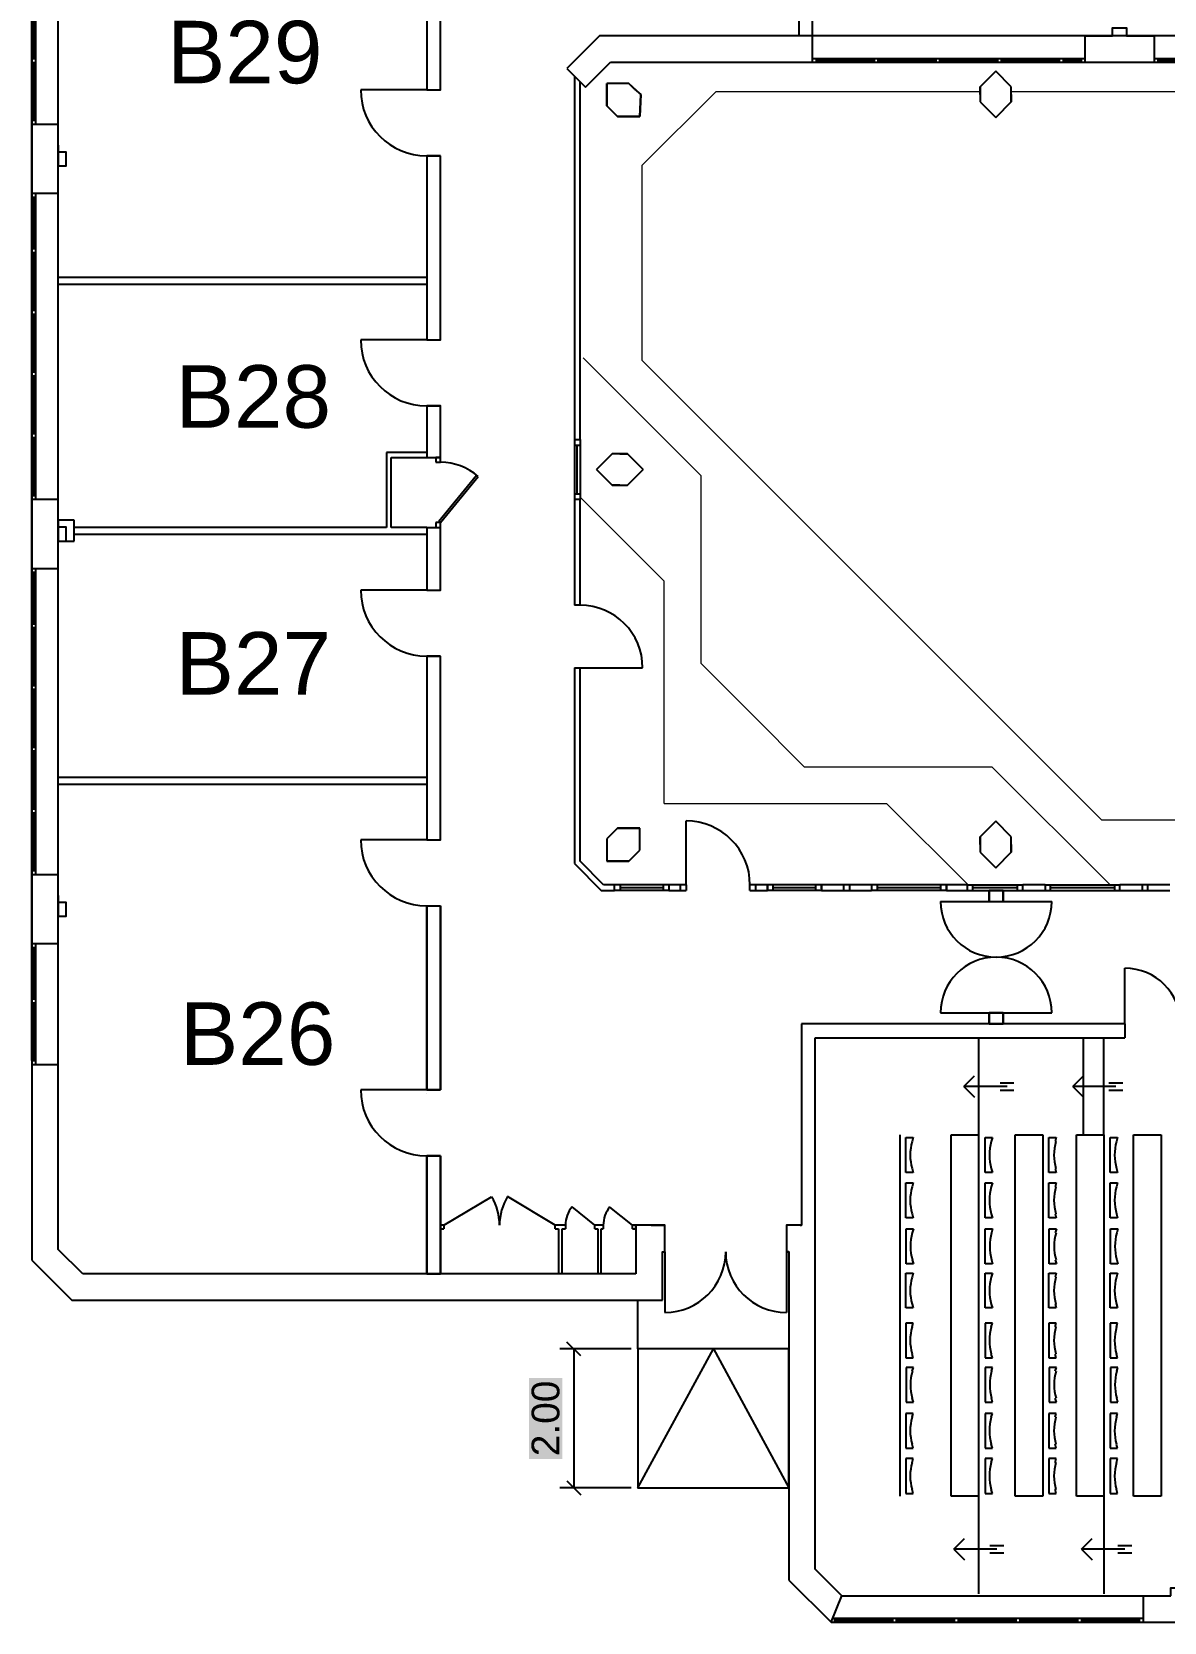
# Model space of a CAD drawing. Header units: millimetres. Extents: x -223503 to -221183, y 15861 to 17311.
# Drawn here: x -222597.15 to -222580.85, y 16018.73 to 16041.63 of the extents above; entities that cross this region are included whole.
import ezdxf

# ---------------------------------------------------------------- set-up
doc = ezdxf.new("R2010")
doc.units = ezdxf.units.MM
doc.linetypes.add('CACHE', pattern=[9.525, 6.35, -3.175])
for name, color, linetype in [('10 ASTEC - COTATIONS', 7, 'Continuous'), ('BA CLOISON', 8, 'Continuous'), ('BA FENETRE', 8, 'Continuous'), ('BA MOBILIER DIVERS', 8, 'Continuous'), ('BA MURS', 8, 'Continuous'), ('BA MURS POUTRE', 8, 'CACHE'), ('BA PORTES', 8, 'Continuous'), ('TB_120', 8, 'Continuous')]:
    doc.layers.add(name, color=color, linetype=linetype)
doc.layers.add('NUMEROTATION', color=172, linetype='Continuous', lineweight=30)
doc.styles.get("Standard").update_dxf_attribs({"font": 'arial.ttf'})
doc.dimstyles.new('COTES - 1-100', dxfattribs={"dimscale": 0.001, "dimtxt": 400, "dimasz": 200, "dimexe": 200, "dimexo": 100, "dimgap": 200, "dimtad": 1, "dimtoh": 1, "dimzin": 0, "dimdsep": 46, "dimtxsty": 'Standard', "dimblk1": 'OBLIQUE', "dimblk2": 'OBLIQUE', "dimsah": 1, "dimcen": 0.09, "dimadec": 0, "dimazin": 0, "dimtfac": 1, "dimtdec": 4, "dimtofl": 0, "dimtmove": 0, "dimatfit": 3, "dimfxl": 1, "dimtfill": 2, "dimtfillclr": 9, "dimtolj": 1, "dimtzin": 0, "dimarcsym": 0})

# ---------------------------------------------------------------- blocks, each defined once
blk = doc.blocks.new('A$C2F2645E9')
at = {"layer": 'BA MURS'}
for p, q in [((0, 0.496), (0, 0.116)), ((0, 0.496), (0.995, 0.496)), ((0.995, 0.496), (0.995, 0.116)), ((0, 0.116), (0.392, 0.116)), ((0.592, 0.116), (0.995, 0.116))]:
    blk.add_line(p, q, dxfattribs=at)
blk.add_lwpolyline([(0.392, 0.116), (0.392, 0), (0.592, 0), (0.592, 0.116)], dxfattribs=at)
blk = doc.blocks.new('A$C18241F8F')
at = {"layer": 'BA FENETRE', "linetype": 'ByBlock', "lineweight": 25}
for p, q in [((0.023, 0.056), (4.496, 0.056)), ((0.056, 0), (0.056, 0.056)), ((0.888, 0), (0.888, 0.056)), ((0.944, 0), (0.944, 0.056)), ((1.776, 0), (1.776, 0.056)), ((1.832, 0), (1.832, 0.056)), ((2.664, 0), (2.664, 0.056)), ((2.72, 0), (2.72, 0.056)), ((3.552, 0), (3.552, 0.056)), ((3.608, 0), (3.608, 0.056)), ((4.44, 0), (4.44, 0.056)), ((5.491, 0.056), (9.987, 0.056)), ((5.547, 0), (5.547, 0.056)), ((6.379, 0), (6.379, 0.056)), ((6.435, 0), (6.435, 0.056)), ((7.267, 0), (7.267, 0.056)), ((7.323, 0), (7.323, 0.056)), ((8.155, 0), (8.155, 0.056)), ((8.211, 0), (8.211, 0.056)), ((9.043, 0), (9.043, 0.056)), ((9.099, 0), (9.099, 0.056)), ((9.931, 0), (9.931, 0.056)), ((10.982, 0.056), (15.477, 0.056)), ((11.038, 0), (11.038, 0.056)), ((11.87, 0), (11.87, 0.056)), ((11.926, 0), (11.926, 0.056)), ((12.758, 0), (12.758, 0.056)), ((12.814, 0), (12.814, 0.056)), ((13.646, 0), (13.646, 0.056)), ((13.702, 0), (13.702, 0.056)), ((14.534, 0), (14.534, 0.056)), ((14.59, 0), (14.59, 0.056)), ((15.421, 0), (15.421, 0.056)), ((0, 0), (4.496, 0)), ((5.491, 0), (9.987, 0)), ((10.982, 0), (15.477, 0))]:
    blk.add_line(p, q, dxfattribs=at)
for points in [[(0.056, 0.028), (0.056, 0.028), (0.888, 0.028), (0.888, 0.028)], [(0.888, 0.028), (0.056, 0.028), (0.056, 0.028), (0.888, 0.028)], [(0.944, 0.028), (1.776, 0.028), (1.776, 0.028), (0.944, 0.028)], [(1.776, 0.028), (0.944, 0.028), (0.944, 0.028), (1.776, 0.028)], [(1.832, 0.028), (2.664, 0.028), (2.664, 0.028), (1.832, 0.028)], [(2.664, 0.028), (1.832, 0.028), (1.832, 0.028), (2.664, 0.028)], [(2.72, 0.028), (3.552, 0.028), (3.552, 0.028), (2.72, 0.028)], [(3.552, 0.028), (2.72, 0.028), (2.72, 0.028), (3.552, 0.028)], [(4.44, 0.028), (4.44, 0.028), (3.608, 0.028), (3.608, 0.028)], [(4.44, 0.028), (3.608, 0.028), (3.608, 0.028), (4.44, 0.028)], [(5.547, 0.028), (5.547, 0.028), (6.379, 0.028), (6.379, 0.028)], [(6.379, 0.028), (5.547, 0.028), (5.547, 0.028), (6.379, 0.028)], [(6.435, 0.028), (7.267, 0.028), (7.267, 0.028), (6.435, 0.028)], [(7.267, 0.028), (6.435, 0.028), (6.435, 0.028), (7.267, 0.028)], [(7.323, 0.028), (8.155, 0.028), (8.155, 0.028), (7.323, 0.028)], [(8.155, 0.028), (7.323, 0.028), (7.323, 0.028), (8.155, 0.028)], [(8.211, 0.028), (9.043, 0.028), (9.043, 0.028), (8.211, 0.028)], [(9.043, 0.028), (8.211, 0.028), (8.211, 0.028), (9.043, 0.028)], [(9.931, 0.028), (9.931, 0.028), (9.099, 0.028), (9.099, 0.028)], [(9.931, 0.028), (9.099, 0.028), (9.099, 0.028), (9.931, 0.028)], [(11.038, 0.028), (11.038, 0.028), (11.87, 0.028), (11.87, 0.028)], [(11.87, 0.028), (11.038, 0.028), (11.038, 0.028), (11.87, 0.028)], [(11.926, 0.028), (12.758, 0.028), (12.758, 0.028), (11.926, 0.028)], [(12.758, 0.028), (11.926, 0.028), (11.926, 0.028), (12.758, 0.028)], [(12.814, 0.028), (13.646, 0.028), (13.646, 0.028), (12.814, 0.028)], [(13.646, 0.028), (12.814, 0.028), (12.814, 0.028), (13.646, 0.028)], [(13.702, 0.028), (14.534, 0.028), (14.534, 0.028), (13.702, 0.028)], [(14.534, 0.028), (13.702, 0.028), (13.702, 0.028), (14.534, 0.028)], [(15.421, 0.028), (15.421, 0.028), (14.59, 0.028), (14.59, 0.028)], [(15.421, 0.028), (14.59, 0.028), (14.59, 0.028), (15.421, 0.028)]]:
    blk.add_lwpolyline(points, close=True, dxfattribs=at)
at = {"layer": 'BA MURS'}
blk.add_line((0, 0), (0.157, 0.38), dxfattribs=at)
at = {"xscale": -1, "rotation": 180}
for p in [(4.496, 0.496), (9.987, 0.496)]:
    blk.add_blockref('A$C2F2645E9', p, dxfattribs=at)
blk = doc.blocks.new('A$C22EF7FBB')
at = {"layer": 'BA FENETRE', "linetype": 'ByBlock', "lineweight": 25}
for p, q in [((0, 0.056), (3.924, 0.056)), ((0, 0), (3.924, 0)), ((0.056, 0), (0.056, 0.056)), ((0.888, 0), (0.888, 0.056)), ((0.944, 0), (0.944, 0.056)), ((1.776, 0), (1.776, 0.056)), ((1.832, 0), (1.832, 0.056)), ((2.664, 0), (2.664, 0.056)), ((2.72, 0), (2.72, 0.056)), ((3.552, 0), (3.552, 0.056)), ((3.608, 0), (3.608, 0.056)), ((3.868, 0), (3.868, 0.056)), ((4.919, 0.056), (7.638, 0.056)), ((4.919, 0), (7.638, 0)), ((4.975, 0), (4.975, 0.056)), ((5.807, 0), (5.807, 0.056)), ((5.863, 0), (5.863, 0.056)), ((6.694, 0), (6.694, 0.056)), ((6.75, 0), (6.75, 0.056)), ((7.582, 0), (7.582, 0.056)), ((7.638, 0), (7.638, 0.056))]:
    blk.add_line(p, q, dxfattribs=at)
for points in [[(0.056, 0.028), (0.056, 0.028), (0.888, 0.028), (0.888, 0.028)], [(0.888, 0.028), (0.056, 0.028), (0.056, 0.028), (0.888, 0.028)], [(0.944, 0.028), (1.776, 0.028), (1.776, 0.028), (0.944, 0.028)], [(1.776, 0.028), (0.944, 0.028), (0.944, 0.028), (1.776, 0.028)], [(1.832, 0.028), (2.664, 0.028), (2.664, 0.028), (1.832, 0.028)], [(2.664, 0.028), (1.832, 0.028), (1.832, 0.028), (2.664, 0.028)], [(2.72, 0.028), (3.552, 0.028), (3.552, 0.028), (2.72, 0.028)], [(3.552, 0.028), (2.72, 0.028), (2.72, 0.028), (3.552, 0.028)], [(3.868, 0.028), (3.868, 0.028), (3.608, 0.028), (3.608, 0.028)], [(3.868, 0.028), (3.608, 0.028), (3.608, 0.028), (3.868, 0.028)], [(4.975, 0.028), (4.975, 0.028), (5.807, 0.028), (5.807, 0.028)], [(5.807, 0.028), (4.975, 0.028), (4.975, 0.028), (5.807, 0.028)], [(5.863, 0.028), (6.694, 0.028), (6.694, 0.028), (5.863, 0.028)], [(6.694, 0.028), (5.863, 0.028), (5.863, 0.028), (6.694, 0.028)], [(6.75, 0.028), (7.582, 0.028), (7.582, 0.028), (6.75, 0.028)], [(7.582, 0.028), (6.75, 0.028), (6.75, 0.028), (7.582, 0.028)]]:
    blk.add_lwpolyline(points, close=True, dxfattribs=at)
at = {"layer": 'BA MURS'}
blk.add_line((7.638, 0), (7.638, 0.38), dxfattribs=at)
at = {"xscale": -1, "rotation": 180}
blk.add_blockref('A$C2F2645E9', (3.924, 0.496), dxfattribs=at)
blk = doc.blocks.new('A$C617D50E7')
at = {"layer": 'BA FENETRE', "linetype": 'ByBlock', "lineweight": 25}
for p, q in [((0, 0), (0, 4.405)), ((0.056, 0), (0.056, 4.405)), ((0.056, 4.349), (0, 4.349)), ((0.056, 3.608), (0, 3.608)), ((0.056, 3.552), (0, 3.552)), ((0.056, 2.72), (0, 2.72)), ((0.056, 2.664), (0, 2.664)), ((0.056, 1.832), (0, 1.832)), ((0.056, 1.776), (0, 1.776)), ((0.056, 0.944), (0, 0.944)), ((0.056, 0.888), (0, 0.888)), ((0.056, 0.056), (0, 0.056))]:
    blk.add_line(p, q, dxfattribs=at)
for points in [[(0.028, 4.349), (0.028, 4.349), (0.028, 3.608), (0.028, 3.608)], [(0.028, 4.349), (0.028, 3.608), (0.028, 3.608), (0.028, 4.349)], [(0.028, 2.72), (0.028, 3.552), (0.028, 3.552), (0.028, 2.72)], [(0.028, 3.552), (0.028, 2.72), (0.028, 2.72), (0.028, 3.552)], [(0.028, 1.832), (0.028, 2.664), (0.028, 2.664), (0.028, 1.832)], [(0.028, 2.664), (0.028, 1.832), (0.028, 1.832), (0.028, 2.664)], [(0.028, 0.944), (0.028, 1.776), (0.028, 1.776), (0.028, 0.944)], [(0.028, 1.776), (0.028, 0.944), (0.028, 0.944), (0.028, 1.776)], [(0.028, 0.056), (0.028, 0.056), (0.028, 0.888), (0.028, 0.888)], [(0.028, 0.888), (0.028, 0.056), (0.028, 0.056), (0.028, 0.888)]]:
    blk.add_lwpolyline(points, close=True, dxfattribs=at)
blk = doc.blocks.new('A$C02B60029')
at = {"layer": 'BA FENETRE', "linetype": 'ByBlock', "lineweight": 25}
for p, q in [((0, 0), (0, 1.741)), ((0.056, 1.685), (0, 1.685)), ((0.056, 0.056), (0.056, 1.741)), ((0.056, 0.944), (0, 0.944)), ((0.056, 0.888), (0, 0.888)), ((0.056, 0.056), (0, 0.056)), ((0.056, 0), (0, 0))]:
    blk.add_line(p, q, dxfattribs=at)
for points in [[(0.028, 1.685), (0.028, 1.685), (0.028, 0.944), (0.028, 0.944)], [(0.028, 1.685), (0.028, 0.944), (0.028, 0.944), (0.028, 1.685)], [(0.028, 0.056), (0.028, 0.888), (0.028, 0.888), (0.028, 0.056)], [(0.028, 0.888), (0.028, 0.056), (0.028, 0.056), (0.028, 0.888)]]:
    blk.add_lwpolyline(points, close=True, dxfattribs=at)
blk = doc.blocks.new('_Oblique')
at = {"color": 0, "linetype": 'ByBlock', "lineweight": -2}
blk.add_line((-0.5, -0.5), (0.5, 0.5), dxfattribs=at)
blk = doc.blocks.new('*D35')
at = {"layer": '10 ASTEC - COTATIONS', "color": 0, "lineweight": -2, "transparency": 16777216}
for p, q in [((-222588.528, 16022.667), (-222589.552, 16022.667)), ((-222589.352, 16022.667), (-222589.352, 16020.667)), ((-222588.528, 16020.667), (-222589.552, 16020.667))]:
    blk.add_line(p, q, dxfattribs=at)
at = {"layer": '10 ASTEC - COTATIONS', "color": 0, "lineweight": -2, "transparency": 16777216, "xscale": 0.2, "yscale": 0.2, "zscale": 0.2}
for p, rotation in [((-222589.352, 16022.667), 90), ((-222589.352, 16020.667), 270)]:
    blk.add_blockref('_Oblique', p, dxfattribs=dict(at, rotation=rotation))
at = {"layer": '10 ASTEC - COTATIONS', "color": 0, "transparency": 16777216, "insert": (-222589.756, 16021.667), "char_height": 0.4, "attachment_point": 5, "rotation": 90, "bg_fill": 1, "box_fill_scale": 1.1, "bg_fill_color": 9, "bg_fill_transparency": 0}
blk.add_mtext('\\A1;2.00', dxfattribs=at)

msp = doc.modelspace()

# ---------------------------------------------------------------- linework, layer by layer
at = {"layer": 'BA CLOISON'}
for p, q in [((-222589.341, 16040.986), (-222589.341, 16035.757)), ((-222589.261, 16035.757), (-222589.261, 16040.906)), ((-222591.469, 16038.091), (-222596.772, 16038.091)), ((-222596.772, 16037.994), (-222591.469, 16037.994)), ((-222592.049, 16035.571), (-222592.049, 16034.491)), ((-222591.469, 16035.571), (-222592.049, 16035.571)), ((-222591.978, 16034.491), (-222591.978, 16035.5)), ((-222591.978, 16035.5), (-222591.469, 16035.5)), ((-222589.341, 16034.897), (-222589.341, 16033.372)), ((-222589.261, 16033.372), (-222589.261, 16034.897)), ((-222592.049, 16034.491), (-222596.54, 16034.491)), ((-222591.469, 16034.491), (-222591.978, 16034.491)), ((-222596.54, 16034.394), (-222591.469, 16034.394)), ((-222589.261, 16033.372), (-222589.341, 16033.372)), ((-222589.341, 16032.472), (-222589.261, 16032.472)), ((-222589.341, 16032.472), (-222589.341, 16029.653)), ((-222589.261, 16032.472), (-222589.261, 16032.472)), ((-222589.261, 16029.686), (-222589.261, 16032.472)), ((-222591.469, 16030.894), (-222596.772, 16030.894)), ((-222596.772, 16030.797), (-222591.469, 16030.797)), ((-222589.341, 16029.653), (-222588.956, 16029.267)), ((-222588.922, 16029.347), (-222589.261, 16029.686)), ((-222588.956, 16029.267), (-222588.766, 16029.267)), ((-222588.766, 16029.347), (-222588.922, 16029.347)), ((-222588.766, 16029.267), (-222588.766, 16029.347)), ((-222587.736, 16029.347), (-222587.986, 16029.347)), ((-222587.986, 16029.346), (-222587.986, 16029.267)), ((-222587.986, 16029.267), (-222587.736, 16029.267)), ((-222587.816, 16029.267), (-222587.816, 16029.347)), ((-222587.816, 16029.267), (-222587.816, 16029.347)), ((-222587.736, 16029.347), (-222587.736, 16029.267)), ((-222587.736, 16029.346), (-222587.736, 16029.266)), ((-222586.816, 16029.267), (-222586.816, 16029.347)), ((-222586.566, 16029.347), (-222586.816, 16029.347)), ((-222586.816, 16029.266), (-222586.816, 16029.346)), ((-222586.816, 16029.267), (-222586.566, 16029.267)), ((-222586.736, 16029.347), (-222586.736, 16029.267)), ((-222586.566, 16029.347), (-222586.566, 16029.304)), ((-222586.566, 16029.267), (-222586.566, 16029.346)), ((-222586.566, 16029.304), (-222586.566, 16029.292)), ((-222586.566, 16029.304), (-222586.566, 16029.292)), ((-222586.566, 16029.292), (-222586.566, 16029.267)), ((-222585.786, 16029.304), (-222585.786, 16029.347)), ((-222585.066, 16029.347), (-222585.786, 16029.347)), ((-222585.786, 16029.346), (-222585.786, 16029.267)), ((-222585.786, 16029.292), (-222585.786, 16029.304)), ((-222585.786, 16029.292), (-222585.786, 16029.304)), ((-222585.786, 16029.267), (-222585.066, 16029.267)), ((-222585.466, 16029.267), (-222585.466, 16029.347)), ((-222585.386, 16029.347), (-222585.386, 16029.267)), ((-222585.066, 16029.347), (-222585.066, 16029.268)), ((-222583.989, 16029.347), (-222583.989, 16029.267)), ((-222583.989, 16029.304), (-222583.989, 16029.347)), ((-222583.689, 16029.347), (-222583.989, 16029.347)), ((-222583.989, 16029.292), (-222583.989, 16029.304)), ((-222583.989, 16029.292), (-222583.989, 16029.304)), ((-222583.989, 16029.267), (-222583.989, 16029.292)), ((-222583.989, 16029.267), (-222583.689, 16029.267)), ((-222583.689, 16029.347), (-222583.689, 16029.267)), ((-222583.689, 16029.347), (-222583.689, 16029.304)), ((-222583.689, 16029.304), (-222583.689, 16029.292)), ((-222583.689, 16029.304), (-222583.689, 16029.292)), ((-222583.689, 16029.292), (-222583.689, 16029.267)), ((-222582.889, 16029.267), (-222582.889, 16029.347)), ((-222582.889, 16029.304), (-222582.889, 16029.347)), ((-222582.569, 16029.347), (-222582.889, 16029.347)), ((-222582.889, 16029.292), (-222582.889, 16029.304)), ((-222582.889, 16029.292), (-222582.889, 16029.304)), ((-222582.889, 16029.267), (-222582.889, 16029.292)), ((-222582.889, 16029.267), (-222582.569, 16029.267)), ((-222582.569, 16029.347), (-222582.569, 16029.267)), ((-222582.569, 16029.347), (-222582.569, 16029.304)), ((-222582.569, 16029.304), (-222582.569, 16029.292)), ((-222582.569, 16029.304), (-222582.569, 16029.292)), ((-222582.569, 16029.292), (-222582.569, 16029.267)), ((-222581.492, 16029.304), (-222581.492, 16029.347)), ((-222580.772, 16029.347), (-222581.492, 16029.347)), ((-222581.492, 16029.267), (-222581.492, 16029.346)), ((-222581.492, 16029.292), (-222581.492, 16029.304)), ((-222581.492, 16029.292), (-222581.492, 16029.304)), ((-222581.492, 16029.267), (-222581.492, 16029.292)), ((-222581.492, 16029.267), (-222580.772, 16029.267)), ((-222581.172, 16029.347), (-222581.172, 16029.267)), ((-222581.092, 16029.267), (-222581.092, 16029.347))]:
    msp.add_line(p, q, dxfattribs=at)
at = {"layer": 'BA CLOISON', "linetype": 'ByBlock'}
for p, q in [((-222591.339, 16035.5), (-222591.339, 16035.43)), ((-222591.269, 16035.5), (-222591.339, 16035.5)), ((-222591.339, 16035.43), (-222591.269, 16035.43)), ((-222591.269, 16035.43), (-222591.269, 16035.5)), ((-222591.339, 16034.561), (-222591.339, 16034.491)), ((-222591.269, 16034.561), (-222591.339, 16034.561)), ((-222591.339, 16034.491), (-222591.269, 16034.491)), ((-222591.269, 16034.491), (-222591.269, 16034.561)), ((-222591.221, 16024.447), (-222591.269, 16024.447)), ((-222591.221, 16024.447), (-222591.269, 16024.447)), ((-222591.269, 16024.397), (-222591.221, 16024.397)), ((-222591.269, 16024.397), (-222591.221, 16024.397)), ((-222591.221, 16024.447), (-222591.221, 16024.397)), ((-222591.221, 16024.447), (-222591.221, 16024.397)), ((-222589.471, 16024.447), (-222589.621, 16024.447)), ((-222589.621, 16024.397), (-222589.621, 16024.447)), ((-222589.621, 16024.397), (-222589.571, 16024.397)), ((-222589.571, 16024.397), (-222589.571, 16023.747)), ((-222589.571, 16024.397), (-222589.571, 16023.747)), ((-222589.521, 16023.747), (-222589.521, 16024.397)), ((-222589.521, 16024.397), (-222589.471, 16024.397)), ((-222589.521, 16023.747), (-222589.521, 16024.397)), ((-222589.471, 16024.447), (-222589.471, 16024.397)), ((-222588.927, 16024.447), (-222589.051, 16024.447)), ((-222589.051, 16024.397), (-222589.051, 16024.447)), ((-222589.051, 16024.397), (-222589.007, 16024.397)), ((-222589.007, 16024.397), (-222589.007, 16023.747)), ((-222589.007, 16024.397), (-222589.007, 16023.747)), ((-222588.957, 16023.747), (-222588.957, 16024.397)), ((-222588.957, 16024.397), (-222588.927, 16024.397)), ((-222588.957, 16023.747), (-222588.957, 16024.397)), ((-222588.927, 16024.447), (-222588.927, 16024.397)), ((-222588.457, 16024.447), (-222588.507, 16024.447)), ((-222588.507, 16024.397), (-222588.507, 16024.447)), ((-222588.457, 16024.447), (-222588.507, 16024.447)), ((-222588.507, 16024.397), (-222588.507, 16024.447)), ((-222588.507, 16024.397), (-222588.457, 16024.397)), ((-222588.507, 16024.397), (-222588.457, 16024.397)), ((-222588.457, 16024.397), (-222588.457, 16024.447)), ((-222588.457, 16024.397), (-222588.457, 16024.447))]:
    msp.add_line(p, q, dxfattribs=at)
at = {"layer": 'BA FENETRE', "linetype": 'ByBlock', "lineweight": 25}
for p, q in [((-222589.341, 16035.757), (-222589.341, 16034.897)), ((-222589.341, 16035.757), (-222589.261, 16035.757)), ((-222589.341, 16035.677), (-222589.261, 16035.677)), ((-222589.304, 16034.977), (-222589.304, 16035.677)), ((-222589.261, 16035.757), (-222589.261, 16034.897)), ((-222589.341, 16034.977), (-222589.261, 16034.977)), ((-222589.341, 16034.897), (-222589.261, 16034.897)), ((-222587.986, 16029.347), (-222588.766, 16029.347)), ((-222587.986, 16029.267), (-222588.766, 16029.267)), ((-222588.686, 16029.347), (-222588.686, 16029.304)), ((-222588.686, 16029.346), (-222588.686, 16029.267)), ((-222588.686, 16029.304), (-222588.686, 16029.292)), ((-222588.066, 16029.304), (-222588.686, 16029.304)), ((-222588.686, 16029.304), (-222588.686, 16029.292)), ((-222588.686, 16029.292), (-222588.686, 16029.267)), ((-222588.066, 16029.347), (-222588.066, 16029.267)), ((-222585.786, 16029.347), (-222586.566, 16029.347)), ((-222585.786, 16029.267), (-222586.566, 16029.267)), ((-222586.486, 16029.347), (-222586.486, 16029.267)), ((-222585.866, 16029.305), (-222586.486, 16029.305)), ((-222585.866, 16029.267), (-222585.866, 16029.347)), ((-222583.989, 16029.347), (-222585.066, 16029.347)), ((-222583.989, 16029.267), (-222585.066, 16029.267)), ((-222584.986, 16029.347), (-222584.986, 16029.267)), ((-222584.069, 16029.304), (-222584.986, 16029.304)), ((-222584.069, 16029.267), (-222584.069, 16029.347)), ((-222583.689, 16029.347), (-222582.889, 16029.347)), ((-222583.689, 16029.267), (-222582.889, 16029.267)), ((-222583.609, 16029.267), (-222583.609, 16029.347)), ((-222582.969, 16029.304), (-222583.609, 16029.304)), ((-222583.609, 16029.267), (-222583.009, 16029.267)), ((-222582.969, 16029.347), (-222582.969, 16029.267)), ((-222582.569, 16029.347), (-222581.492, 16029.347)), ((-222582.569, 16029.267), (-222581.492, 16029.267)), ((-222582.489, 16029.267), (-222582.489, 16029.347)), ((-222582.489, 16029.308), (-222581.572, 16029.308)), ((-222581.572, 16029.347), (-222581.572, 16029.267))]:
    msp.add_line(p, q, dxfattribs=at)
at = {"layer": 'BA MOBILIER DIVERS', "linetype": 'ByBlock'}
for p, q in [((-222584.659, 16025.748), (-222584.659, 16020.548)), ((-222584.573, 16025.208), (-222584.573, 16025.709)), ((-222584.573, 16025.709), (-222584.468, 16025.709)), ((-222584.468, 16025.709), (-222584.484, 16025.653)), ((-222583.919, 16020.548), (-222583.919, 16025.748)), ((-222583.919, 16025.748), (-222583.519, 16025.748)), ((-222583.433, 16025.208), (-222583.433, 16025.709)), ((-222583.433, 16025.709), (-222583.328, 16025.709)), ((-222583.328, 16025.709), (-222583.344, 16025.653)), ((-222583, 16020.548), (-222583, 16025.748)), ((-222583, 16025.748), (-222582.6, 16025.748)), ((-222582.6, 16025.748), (-222582.6, 16020.548)), ((-222582.515, 16025.208), (-222582.515, 16025.709)), ((-222582.515, 16025.709), (-222582.41, 16025.709)), ((-222582.41, 16025.709), (-222582.425, 16025.653)), ((-222582.117, 16020.548), (-222582.117, 16025.748)), ((-222582.117, 16025.748), (-222581.717, 16025.748)), ((-222581.631, 16025.208), (-222581.631, 16025.709)), ((-222581.631, 16025.709), (-222581.526, 16025.709)), ((-222581.526, 16025.709), (-222581.542, 16025.653)), ((-222581.297, 16020.548), (-222581.297, 16025.748)), ((-222581.297, 16025.748), (-222580.897, 16025.748)), ((-222580.897, 16025.748), (-222580.897, 16020.548)), ((-222584.468, 16025.208), (-222584.573, 16025.208)), ((-222584.484, 16025.263), (-222584.468, 16025.208)), ((-222583.328, 16025.208), (-222583.433, 16025.208)), ((-222583.344, 16025.263), (-222583.328, 16025.208)), ((-222582.41, 16025.208), (-222582.515, 16025.208)), ((-222582.425, 16025.263), (-222582.41, 16025.208)), ((-222581.526, 16025.208), (-222581.631, 16025.208)), ((-222581.542, 16025.263), (-222581.526, 16025.208)), ((-222584.573, 16024.556), (-222584.573, 16025.057)), ((-222584.573, 16025.057), (-222584.468, 16025.057)), ((-222584.468, 16025.057), (-222584.484, 16025.001)), ((-222583.433, 16024.556), (-222583.433, 16025.057)), ((-222583.433, 16025.057), (-222583.328, 16025.057)), ((-222583.328, 16025.057), (-222583.344, 16025.001)), ((-222582.515, 16024.556), (-222582.515, 16025.057)), ((-222582.515, 16025.057), (-222582.41, 16025.057)), ((-222582.41, 16025.057), (-222582.425, 16025.001)), ((-222581.631, 16024.556), (-222581.631, 16025.057)), ((-222581.631, 16025.057), (-222581.526, 16025.057)), ((-222581.526, 16025.057), (-222581.542, 16025.001)), ((-222584.468, 16024.556), (-222584.573, 16024.556)), ((-222584.569, 16023.894), (-222584.569, 16024.395)), ((-222584.569, 16024.395), (-222584.464, 16024.395)), ((-222584.484, 16024.612), (-222584.468, 16024.556)), ((-222584.464, 16024.395), (-222584.48, 16024.339)), ((-222583.328, 16024.556), (-222583.433, 16024.556)), ((-222583.429, 16023.894), (-222583.429, 16024.395)), ((-222583.429, 16024.395), (-222583.324, 16024.395)), ((-222583.344, 16024.612), (-222583.328, 16024.556)), ((-222583.324, 16024.395), (-222583.34, 16024.339)), ((-222582.41, 16024.556), (-222582.515, 16024.556)), ((-222582.511, 16023.894), (-222582.511, 16024.395)), ((-222582.511, 16024.395), (-222582.406, 16024.395)), ((-222582.425, 16024.612), (-222582.41, 16024.556)), ((-222582.406, 16024.395), (-222582.422, 16024.339)), ((-222581.526, 16024.556), (-222581.631, 16024.556)), ((-222581.628, 16023.893), (-222581.628, 16024.395)), ((-222581.628, 16024.395), (-222581.523, 16024.395)), ((-222581.542, 16024.611), (-222581.526, 16024.556)), ((-222581.523, 16024.395), (-222581.538, 16024.338)), ((-222584.48, 16023.949), (-222584.464, 16023.894)), ((-222583.34, 16023.949), (-222583.324, 16023.894)), ((-222582.422, 16023.949), (-222582.406, 16023.894)), ((-222581.538, 16023.949), (-222581.523, 16023.893)), ((-222584.573, 16023.257), (-222584.573, 16023.758)), ((-222584.573, 16023.758), (-222584.468, 16023.758)), ((-222584.464, 16023.894), (-222584.569, 16023.894)), ((-222584.468, 16023.758), (-222584.484, 16023.702)), ((-222583.433, 16023.257), (-222583.433, 16023.758)), ((-222583.433, 16023.758), (-222583.328, 16023.758)), ((-222583.324, 16023.894), (-222583.429, 16023.894)), ((-222583.328, 16023.758), (-222583.344, 16023.702)), ((-222582.515, 16023.257), (-222582.515, 16023.758)), ((-222582.515, 16023.758), (-222582.41, 16023.758)), ((-222582.406, 16023.894), (-222582.511, 16023.894)), ((-222582.41, 16023.758), (-222582.425, 16023.702)), ((-222581.631, 16023.257), (-222581.631, 16023.758)), ((-222581.631, 16023.758), (-222581.526, 16023.758)), ((-222581.523, 16023.893), (-222581.628, 16023.893)), ((-222581.526, 16023.758), (-222581.542, 16023.702)), ((-222584.468, 16023.257), (-222584.573, 16023.257)), ((-222584.484, 16023.312), (-222584.468, 16023.257)), ((-222583.328, 16023.257), (-222583.433, 16023.257)), ((-222583.344, 16023.312), (-222583.328, 16023.257)), ((-222582.41, 16023.257), (-222582.515, 16023.257)), ((-222582.425, 16023.312), (-222582.41, 16023.257)), ((-222581.526, 16023.257), (-222581.631, 16023.257)), ((-222581.542, 16023.312), (-222581.526, 16023.257)), ((-222584.573, 16023.039), (-222584.573, 16022.538)), ((-222584.468, 16023.039), (-222584.573, 16023.039)), ((-222584.484, 16022.984), (-222584.468, 16023.039)), ((-222583.433, 16023.039), (-222583.433, 16022.538)), ((-222583.328, 16023.039), (-222583.433, 16023.039)), ((-222583.344, 16022.984), (-222583.328, 16023.039)), ((-222582.515, 16023.039), (-222582.515, 16022.538)), ((-222582.41, 16023.039), (-222582.515, 16023.039)), ((-222582.425, 16022.984), (-222582.41, 16023.039)), ((-222581.631, 16023.039), (-222581.631, 16022.538)), ((-222581.526, 16023.039), (-222581.631, 16023.039)), ((-222581.542, 16022.984), (-222581.526, 16023.039)), ((-222584.468, 16022.538), (-222584.484, 16022.594)), ((-222583.328, 16022.538), (-222583.344, 16022.594)), ((-222582.41, 16022.538), (-222582.425, 16022.594)), ((-222581.526, 16022.538), (-222581.542, 16022.594)), ((-222584.573, 16022.538), (-222584.468, 16022.538)), ((-222584.569, 16022.402), (-222584.569, 16021.901)), ((-222584.464, 16022.402), (-222584.569, 16022.402)), ((-222584.48, 16022.347), (-222584.464, 16022.402)), ((-222583.433, 16022.538), (-222583.328, 16022.538)), ((-222583.429, 16022.402), (-222583.429, 16021.901)), ((-222583.324, 16022.402), (-222583.429, 16022.402)), ((-222583.34, 16022.347), (-222583.324, 16022.402)), ((-222582.515, 16022.538), (-222582.41, 16022.538)), ((-222582.511, 16022.402), (-222582.511, 16021.901)), ((-222582.406, 16022.402), (-222582.511, 16022.402)), ((-222582.422, 16022.347), (-222582.406, 16022.402)), ((-222581.631, 16022.538), (-222581.526, 16022.538)), ((-222581.628, 16022.402), (-222581.628, 16021.901)), ((-222581.523, 16022.402), (-222581.628, 16022.402)), ((-222581.538, 16022.347), (-222581.523, 16022.402)), ((-222584.569, 16021.901), (-222584.464, 16021.901)), ((-222584.464, 16021.901), (-222584.48, 16021.957)), ((-222583.429, 16021.901), (-222583.324, 16021.901)), ((-222583.324, 16021.901), (-222583.34, 16021.957)), ((-222582.511, 16021.901), (-222582.406, 16021.901)), ((-222582.406, 16021.901), (-222582.422, 16021.957)), ((-222581.628, 16021.901), (-222581.523, 16021.901)), ((-222581.523, 16021.901), (-222581.538, 16021.957)), ((-222584.573, 16021.74), (-222584.573, 16021.239)), ((-222584.468, 16021.74), (-222584.573, 16021.74)), ((-222584.484, 16021.684), (-222584.468, 16021.74)), ((-222583.433, 16021.74), (-222583.433, 16021.239)), ((-222583.328, 16021.74), (-222583.433, 16021.74)), ((-222583.344, 16021.684), (-222583.328, 16021.74)), ((-222582.515, 16021.74), (-222582.515, 16021.239)), ((-222582.41, 16021.74), (-222582.515, 16021.74)), ((-222582.425, 16021.684), (-222582.41, 16021.74)), ((-222581.631, 16021.739), (-222581.631, 16021.238)), ((-222581.526, 16021.739), (-222581.631, 16021.739)), ((-222581.542, 16021.684), (-222581.526, 16021.739)), ((-222584.573, 16021.239), (-222584.468, 16021.239)), ((-222584.468, 16021.239), (-222584.484, 16021.295)), ((-222583.433, 16021.239), (-222583.328, 16021.239)), ((-222583.328, 16021.239), (-222583.344, 16021.295)), ((-222582.515, 16021.239), (-222582.41, 16021.239)), ((-222582.41, 16021.239), (-222582.425, 16021.295)), ((-222581.631, 16021.238), (-222581.526, 16021.238)), ((-222581.526, 16021.238), (-222581.542, 16021.294)), ((-222584.573, 16021.088), (-222584.573, 16020.587)), ((-222584.468, 16021.088), (-222584.573, 16021.088)), ((-222584.484, 16021.033), (-222584.468, 16021.088)), ((-222583.433, 16021.088), (-222583.433, 16020.587)), ((-222583.328, 16021.088), (-222583.433, 16021.088)), ((-222583.344, 16021.033), (-222583.328, 16021.088)), ((-222582.515, 16021.088), (-222582.515, 16020.587)), ((-222582.41, 16021.088), (-222582.515, 16021.088)), ((-222582.425, 16021.033), (-222582.41, 16021.088)), ((-222581.631, 16021.088), (-222581.631, 16020.587)), ((-222581.526, 16021.088), (-222581.631, 16021.088)), ((-222581.542, 16021.033), (-222581.526, 16021.088)), ((-222584.573, 16020.587), (-222584.468, 16020.587)), ((-222584.468, 16020.587), (-222584.484, 16020.643)), ((-222583.519, 16020.548), (-222583.919, 16020.548)), ((-222583.433, 16020.587), (-222583.328, 16020.587)), ((-222583.328, 16020.587), (-222583.344, 16020.643)), ((-222582.6, 16020.548), (-222583, 16020.548)), ((-222582.515, 16020.587), (-222582.41, 16020.587)), ((-222582.41, 16020.587), (-222582.425, 16020.643)), ((-222581.717, 16020.548), (-222582.117, 16020.548)), ((-222581.631, 16020.587), (-222581.526, 16020.587)), ((-222581.526, 16020.587), (-222581.542, 16020.643)), ((-222580.897, 16020.548), (-222581.297, 16020.548))]:
    msp.add_line(p, q, dxfattribs=at)
for centre, start, end in [((-222583.783, 16025.458), 164.4954, 195.5613), ((-222582.643, 16025.458), 164.4954, 195.5613), ((-222581.714, 16025.458), 164.4954, 195.5613), ((-222580.841, 16025.458), 164.4954, 195.5613), ((-222583.783, 16024.807), 164.4954, 195.5613), ((-222582.643, 16024.807), 164.4954, 195.5613), ((-222581.714, 16024.807), 164.4954, 195.5613), ((-222580.841, 16024.807), 164.4954, 195.5613), ((-222583.779, 16024.144), 164.4954, 195.5613), ((-222582.639, 16024.144), 164.4954, 195.5613), ((-222581.711, 16024.144), 164.4954, 195.5613), ((-222580.837, 16024.144), 164.4954, 195.5613), ((-222583.783, 16023.507), 164.4954, 195.5613), ((-222582.643, 16023.507), 164.4954, 195.5613), ((-222581.714, 16023.507), 164.4954, 195.5613), ((-222580.841, 16023.507), 164.4954, 195.5613), ((-222583.783, 16022.789), 164.4387, 195.5046), ((-222582.643, 16022.789), 164.4387, 195.5046), ((-222581.714, 16022.789), 164.4387, 195.5046), ((-222580.841, 16022.788), 164.4387, 195.5046), ((-222583.779, 16022.152), 164.4387, 195.5046), ((-222582.639, 16022.152), 164.4387, 195.5046), ((-222581.711, 16022.152), 164.4387, 195.5046), ((-222580.837, 16022.152), 164.4387, 195.5046), ((-222583.783, 16021.489), 164.4387, 195.5046), ((-222582.643, 16021.489), 164.4387, 195.5046), ((-222581.714, 16021.489), 164.4387, 195.5046), ((-222580.841, 16021.489), 164.4387, 195.5046), ((-222583.783, 16020.838), 164.4387, 195.5046), ((-222582.643, 16020.838), 164.4387, 195.5046), ((-222581.714, 16020.838), 164.4387, 195.5046), ((-222580.841, 16020.837), 164.4387, 195.5046)]:
    msp.add_arc(centre, 0.727, start, end, dxfattribs=at)
at = {"layer": 'BA MURS'}
for p, q in [((-222586.114, 16047.465), (-222586.114, 16041.568)), ((-222585.914, 16041.188), (-222585.914, 16047.465)), ((-222597.152, 16044.948), (-222597.152, 16023.943)), ((-222596.772, 16024.1), (-222596.772, 16044.791)), ((-222588.982, 16041.568), (-222589.453, 16041.098)), ((-222588.982, 16041.568), (-222589.453, 16041.098)), ((-222577.686, 16041.568), (-222588.982, 16041.568)), ((-222589.453, 16041.098), (-222589.297, 16040.942)), ((-222589.453, 16041.098), (-222589.184, 16040.829)), ((-222589.184, 16040.829), (-222588.825, 16041.188)), ((-222589.184, 16040.829), (-222588.825, 16041.188)), ((-222588.825, 16041.188), (-222577.971, 16041.188)), ((-222588.876, 16040.88), (-222588.876, 16040.562)), ((-222588.558, 16040.88), (-222588.876, 16040.88)), ((-222588.876, 16040.562), (-222588.876, 16040.88)), ((-222588.558, 16040.88), (-222588.876, 16040.88)), ((-222588.876, 16040.562), (-222588.876, 16040.88)), ((-222588.558, 16040.88), (-222588.876, 16040.88)), ((-222588.389, 16040.725), (-222588.558, 16040.88)), ((-222588.48, 16040.802), (-222588.558, 16040.88)), ((-222588.48, 16040.802), (-222588.558, 16040.88)), ((-222583.28, 16041.061), (-222583.505, 16040.836)), ((-222583.505, 16040.836), (-222583.28, 16041.061)), ((-222583.505, 16040.836), (-222583.28, 16041.061)), ((-222583.505, 16040.836), (-222583.28, 16041.061)), ((-222583.505, 16040.836), (-222583.28, 16041.061)), ((-222583.055, 16040.836), (-222583.28, 16041.061)), ((-222583.055, 16040.836), (-222583.28, 16041.061)), ((-222583.055, 16040.836), (-222583.28, 16041.061)), ((-222583.055, 16040.836), (-222583.28, 16041.061)), ((-222583.055, 16040.836), (-222583.28, 16041.061)), ((-222588.48, 16040.802), (-222588.389, 16040.725)), ((-222588.48, 16040.802), (-222588.389, 16040.725)), ((-222588.402, 16040.406), (-222588.389, 16040.725)), ((-222588.389, 16040.725), (-222588.402, 16040.406)), ((-222588.389, 16040.725), (-222588.402, 16040.406)), ((-222583.505, 16040.836), (-222583.505, 16040.616)), ((-222583.505, 16040.726), (-222583.505, 16040.836)), ((-222583.505, 16040.726), (-222583.505, 16040.836)), ((-222583.505, 16040.726), (-222583.505, 16040.836)), ((-222583.505, 16040.726), (-222583.505, 16040.836)), ((-222583.505, 16040.726), (-222583.505, 16040.616)), ((-222583.505, 16040.726), (-222583.505, 16040.616)), ((-222583.505, 16040.726), (-222583.505, 16040.616)), ((-222583.505, 16040.726), (-222583.505, 16040.616)), ((-222583.055, 16040.616), (-222583.055, 16040.836)), ((-222583.055, 16040.726), (-222583.055, 16040.836)), ((-222583.055, 16040.726), (-222583.055, 16040.836)), ((-222583.055, 16040.726), (-222583.055, 16040.836)), ((-222583.055, 16040.726), (-222583.055, 16040.836)), ((-222583.055, 16040.726), (-222583.055, 16040.616)), ((-222583.055, 16040.726), (-222583.055, 16040.616)), ((-222583.055, 16040.726), (-222583.055, 16040.616)), ((-222583.055, 16040.726), (-222583.055, 16040.616)), ((-222588.876, 16040.562), (-222588.721, 16040.406)), ((-222588.798, 16040.484), (-222588.876, 16040.562)), ((-222588.798, 16040.484), (-222588.876, 16040.562)), ((-222588.798, 16040.484), (-222588.721, 16040.406)), ((-222588.798, 16040.484), (-222588.721, 16040.406)), ((-222583.505, 16040.616), (-222583.28, 16040.391)), ((-222583.505, 16040.616), (-222583.28, 16040.391)), ((-222583.505, 16040.616), (-222583.28, 16040.391)), ((-222583.505, 16040.616), (-222583.28, 16040.391)), ((-222583.505, 16040.616), (-222583.28, 16040.391)), ((-222583.28, 16040.391), (-222583.055, 16040.616)), ((-222583.055, 16040.616), (-222583.28, 16040.391)), ((-222583.055, 16040.616), (-222583.28, 16040.391)), ((-222583.055, 16040.616), (-222583.28, 16040.391)), ((-222583.055, 16040.616), (-222583.28, 16040.391)), ((-222588.721, 16040.406), (-222588.402, 16040.406)), ((-222588.402, 16040.406), (-222588.721, 16040.406)), ((-222588.402, 16040.406), (-222588.721, 16040.406)), ((-222596.772, 16039.995), (-222596.772, 16039.695)), ((-222591.469, 16039.841), (-222591.269, 16039.841)), ((-222591.469, 16036.241), (-222591.269, 16036.241)), ((-222591.469, 16035.5), (-222591.269, 16035.5)), ((-222588.799, 16035.552), (-222589.024, 16035.327)), ((-222588.799, 16035.552), (-222589.024, 16035.327)), ((-222588.799, 16035.552), (-222589.024, 16035.327)), ((-222588.799, 16035.552), (-222589.024, 16035.327)), ((-222588.799, 16035.552), (-222589.024, 16035.327)), ((-222588.579, 16035.552), (-222588.799, 16035.552)), ((-222588.689, 16035.552), (-222588.799, 16035.552)), ((-222588.689, 16035.552), (-222588.799, 16035.552)), ((-222588.689, 16035.552), (-222588.799, 16035.552)), ((-222588.689, 16035.552), (-222588.799, 16035.552)), ((-222588.689, 16035.552), (-222588.579, 16035.552)), ((-222588.689, 16035.552), (-222588.579, 16035.552)), ((-222588.689, 16035.552), (-222588.579, 16035.552)), ((-222588.689, 16035.552), (-222588.579, 16035.552)), ((-222588.354, 16035.327), (-222588.579, 16035.552)), ((-222588.579, 16035.552), (-222588.354, 16035.327)), ((-222588.579, 16035.552), (-222588.354, 16035.327)), ((-222588.579, 16035.552), (-222588.354, 16035.327)), ((-222588.579, 16035.552), (-222588.354, 16035.327)), ((-222589.024, 16035.327), (-222588.799, 16035.102)), ((-222588.799, 16035.102), (-222589.024, 16035.327)), ((-222588.799, 16035.102), (-222589.024, 16035.327)), ((-222588.799, 16035.102), (-222589.024, 16035.327)), ((-222588.799, 16035.102), (-222589.024, 16035.327)), ((-222588.579, 16035.102), (-222588.354, 16035.327)), ((-222588.579, 16035.102), (-222588.354, 16035.327)), ((-222588.579, 16035.102), (-222588.354, 16035.327)), ((-222588.579, 16035.102), (-222588.354, 16035.327)), ((-222588.579, 16035.102), (-222588.354, 16035.327)), ((-222588.799, 16035.102), (-222588.579, 16035.102)), ((-222588.689, 16035.102), (-222588.799, 16035.102)), ((-222588.689, 16035.102), (-222588.799, 16035.102)), ((-222588.689, 16035.102), (-222588.799, 16035.102)), ((-222588.689, 16035.102), (-222588.799, 16035.102)), ((-222588.689, 16035.102), (-222588.579, 16035.102)), ((-222588.689, 16035.102), (-222588.579, 16035.102)), ((-222588.689, 16035.102), (-222588.579, 16035.102)), ((-222588.689, 16035.102), (-222588.579, 16035.102)), ((-222596.772, 16034.595), (-222596.772, 16034.295)), ((-222596.542, 16034.595), (-222596.772, 16034.595)), ((-222596.542, 16034.295), (-222596.542, 16034.595)), ((-222591.469, 16034.491), (-222591.269, 16034.491)), ((-222596.772, 16034.295), (-222596.542, 16034.295)), ((-222591.469, 16032.641), (-222591.269, 16032.641)), ((-222588.721, 16030.164), (-222588.876, 16030.009)), ((-222588.798, 16030.086), (-222588.721, 16030.164)), ((-222588.798, 16030.086), (-222588.721, 16030.164)), ((-222588.402, 16030.164), (-222588.721, 16030.164)), ((-222588.721, 16030.164), (-222588.402, 16030.164)), ((-222588.721, 16030.164), (-222588.402, 16030.164)), ((-222588.402, 16029.846), (-222588.402, 16030.164)), ((-222588.402, 16029.846), (-222588.402, 16030.164)), ((-222588.402, 16029.846), (-222588.402, 16030.164)), ((-222583.28, 16030.264), (-222583.505, 16030.039)), ((-222583.505, 16030.039), (-222583.28, 16030.264)), ((-222583.505, 16030.039), (-222583.28, 16030.264)), ((-222583.505, 16030.039), (-222583.28, 16030.264)), ((-222583.505, 16030.039), (-222583.28, 16030.264)), ((-222583.055, 16030.039), (-222583.28, 16030.264)), ((-222583.055, 16030.039), (-222583.28, 16030.264)), ((-222583.055, 16030.039), (-222583.28, 16030.264)), ((-222583.055, 16030.039), (-222583.28, 16030.264)), ((-222583.055, 16030.039), (-222583.28, 16030.264)), ((-222588.798, 16030.086), (-222588.876, 16030.009)), ((-222588.798, 16030.086), (-222588.876, 16030.009)), ((-222588.876, 16030.009), (-222588.876, 16029.69)), ((-222588.876, 16030.009), (-222588.876, 16029.69)), ((-222588.876, 16030.009), (-222588.876, 16029.69)), ((-222583.505, 16030.039), (-222583.505, 16029.819)), ((-222583.505, 16029.929), (-222583.505, 16030.039)), ((-222583.505, 16029.929), (-222583.505, 16030.039)), ((-222583.505, 16029.929), (-222583.505, 16030.039)), ((-222583.505, 16029.929), (-222583.505, 16030.039)), ((-222583.505, 16029.929), (-222583.505, 16029.819)), ((-222583.505, 16029.929), (-222583.505, 16029.819)), ((-222583.505, 16029.929), (-222583.505, 16029.819)), ((-222583.505, 16029.929), (-222583.505, 16029.819)), ((-222583.055, 16029.819), (-222583.055, 16030.039)), ((-222583.055, 16029.929), (-222583.055, 16030.039)), ((-222583.055, 16029.929), (-222583.055, 16030.039)), ((-222583.055, 16029.929), (-222583.055, 16030.039)), ((-222583.055, 16029.929), (-222583.055, 16030.039)), ((-222583.055, 16029.929), (-222583.055, 16029.819)), ((-222583.055, 16029.929), (-222583.055, 16029.819)), ((-222583.055, 16029.929), (-222583.055, 16029.819)), ((-222583.055, 16029.929), (-222583.055, 16029.819)), ((-222588.876, 16029.69), (-222588.558, 16029.69)), ((-222588.558, 16029.69), (-222588.876, 16029.69)), ((-222588.558, 16029.69), (-222588.876, 16029.69)), ((-222588.558, 16029.69), (-222588.402, 16029.846)), ((-222588.48, 16029.768), (-222588.558, 16029.69)), ((-222588.48, 16029.768), (-222588.558, 16029.69)), ((-222588.48, 16029.768), (-222588.402, 16029.846)), ((-222588.48, 16029.768), (-222588.402, 16029.846)), ((-222583.505, 16029.819), (-222583.28, 16029.594)), ((-222583.505, 16029.819), (-222583.28, 16029.594)), ((-222583.505, 16029.819), (-222583.28, 16029.594)), ((-222583.505, 16029.819), (-222583.28, 16029.594)), ((-222583.505, 16029.819), (-222583.28, 16029.594)), ((-222583.28, 16029.594), (-222583.055, 16029.819)), ((-222583.055, 16029.819), (-222583.28, 16029.594)), ((-222583.055, 16029.819), (-222583.28, 16029.594)), ((-222583.055, 16029.819), (-222583.28, 16029.594)), ((-222583.055, 16029.819), (-222583.28, 16029.594)), ((-222596.772, 16029.195), (-222596.772, 16028.895)), ((-222591.469, 16029.047), (-222591.469, 16026.397)), ((-222591.469, 16029.047), (-222591.469, 16026.397)), ((-222591.469, 16026.397), (-222591.469, 16029.047)), ((-222591.469, 16026.397), (-222591.469, 16029.047)), ((-222591.469, 16029.047), (-222591.469, 16026.397)), ((-222591.469, 16029.047), (-222591.269, 16029.047)), ((-222591.269, 16026.397), (-222591.269, 16029.047)), ((-222591.269, 16026.397), (-222591.269, 16029.047)), ((-222591.269, 16029.047), (-222591.269, 16026.397)), ((-222591.269, 16029.047), (-222591.269, 16026.397)), ((-222591.269, 16026.397), (-222591.269, 16029.047)), ((-222586.076, 16027.347), (-222586.076, 16024.447)), ((-222583.373, 16027.347), (-222586.076, 16027.347)), ((-222581.419, 16027.347), (-222585.876, 16027.347)), ((-222585.876, 16024.447), (-222585.876, 16027.147)), ((-222585.876, 16027.147), (-222581.419, 16027.147)), ((-222581.419, 16027.347), (-222581.419, 16027.147)), ((-222597.152, 16026.762), (-222596.772, 16026.762)), ((-222591.469, 16026.397), (-222591.269, 16026.397)), ((-222591.269, 16026.397), (-222591.469, 16026.397)), ((-222591.469, 16026.347), (-222591.469, 16026.347)), ((-222591.269, 16026.397), (-222591.269, 16026.397)), ((-222591.269, 16025.447), (-222591.469, 16025.447)), ((-222591.469, 16025.447), (-222591.469, 16023.747)), ((-222591.469, 16023.747), (-222591.469, 16025.447)), ((-222591.469, 16025.447), (-222591.469, 16025.447)), ((-222591.469, 16025.447), (-222591.469, 16023.747)), ((-222591.469, 16023.747), (-222591.469, 16025.447)), ((-222591.469, 16023.747), (-222591.469, 16025.447)), ((-222591.469, 16025.447), (-222591.469, 16023.747)), ((-222591.469, 16025.447), (-222591.469, 16023.747)), ((-222591.469, 16023.747), (-222591.469, 16025.447)), ((-222591.469, 16025.447), (-222591.469, 16023.747)), ((-222591.469, 16023.747), (-222591.469, 16025.447)), ((-222591.469, 16025.447), (-222591.469, 16023.747)), ((-222591.469, 16023.747), (-222591.469, 16025.447)), ((-222591.469, 16025.447), (-222591.269, 16025.447)), ((-222591.269, 16023.747), (-222591.269, 16025.447)), ((-222591.269, 16025.447), (-222591.269, 16023.747)), ((-222591.269, 16023.747), (-222591.269, 16025.447)), ((-222591.269, 16025.447), (-222591.269, 16023.747)), ((-222591.269, 16025.447), (-222591.269, 16023.747)), ((-222591.269, 16023.747), (-222591.269, 16025.447)), ((-222591.269, 16025.447), (-222591.269, 16025.447)), ((-222591.269, 16025.447), (-222591.269, 16023.747)), ((-222591.269, 16023.747), (-222591.269, 16025.447)), ((-222588.237, 16024.447), (-222588.457, 16024.447)), ((-222588.457, 16024.447), (-222588.457, 16023.747)), ((-222585.876, 16019.498), (-222585.876, 16024.447)), ((-222597.152, 16023.943), (-222596.576, 16023.367)), ((-222596.419, 16023.747), (-222596.772, 16024.1)), ((-222588.077, 16023.367), (-222588.077, 16024.067)), ((-222586.291, 16024.067), (-222586.291, 16024.067)), ((-222586.256, 16024.067), (-222586.256, 16019.341)), ((-222588.457, 16023.747), (-222596.419, 16023.747)), ((-222591.469, 16023.747), (-222591.269, 16023.747)), ((-222591.269, 16023.747), (-222591.469, 16023.747)), ((-222591.469, 16023.747), (-222591.469, 16023.747)), ((-222591.269, 16023.747), (-222591.269, 16023.747)), ((-222596.576, 16023.367), (-222588.077, 16023.367)), ((-222585.492, 16019.114), (-222585.876, 16019.498)), ((-222586.256, 16019.341), (-222585.649, 16018.734)), ((-222585.492, 16019.114), (-222581.153, 16019.114))]:
    msp.add_line(p, q, dxfattribs=at)
at = {"layer": 'BA MURS', "linetype": 'ByBlock'}
for p, q in [((-222583.525, 16027.147), (-222583.525, 16019.143)), ((-222582.018, 16025.748), (-222582.018, 16027.147)), ((-222581.723, 16025.748), (-222581.723, 16027.147)), ((-222583.739, 16026.444), (-222583.585, 16026.598)), ((-222583.217, 16026.496), (-222583.017, 16026.496)), ((-222582.171, 16026.444), (-222582.018, 16026.598)), ((-222581.65, 16026.496), (-222581.45, 16026.496)), ((-222583.117, 16026.444), (-222583.739, 16026.444)), ((-222583.739, 16026.444), (-222583.585, 16026.291)), ((-222583.217, 16026.393), (-222583.017, 16026.393)), ((-222581.549, 16026.444), (-222582.171, 16026.444)), ((-222582.171, 16026.444), (-222582.018, 16026.291)), ((-222581.65, 16026.393), (-222581.45, 16026.393)), ((-222581.723, 16025.748), (-222581.723, 16019.143)), ((-222583.884, 16019.784), (-222583.73, 16019.938)), ((-222583.363, 16019.836), (-222583.163, 16019.836)), ((-222582.043, 16019.784), (-222581.89, 16019.938)), ((-222581.522, 16019.836), (-222581.322, 16019.836)), ((-222583.262, 16019.784), (-222583.884, 16019.784)), ((-222583.884, 16019.784), (-222583.73, 16019.63)), ((-222583.363, 16019.733), (-222583.163, 16019.733)), ((-222581.421, 16019.784), (-222582.043, 16019.784)), ((-222582.043, 16019.784), (-222581.89, 16019.63)), ((-222581.522, 16019.733), (-222581.322, 16019.733))]:
    msp.add_line(p, q, dxfattribs=at)
at = {"layer": 'BA MURS'}
for points in [[(-222591.469, 16040.791), (-222591.269, 16040.791), (-222591.269, 16043.395), (-222591.469, 16043.395)], [(-222591.269, 16039.841), (-222591.469, 16039.841), (-222591.469, 16037.191), (-222591.269, 16037.191)], [(-222591.269, 16032.641), (-222591.469, 16032.641), (-222591.469, 16029.997), (-222591.269, 16029.997)], [(-222583.173, 16029.267), (-222583.373, 16029.267), (-222583.373, 16029.107), (-222583.173, 16029.107)], [(-222583.373, 16029.107), (-222583.373, 16029.267), (-222583.373, 16029.107)], [(-222583.173, 16029.267), (-222583.173, 16029.107), (-222583.173, 16029.107)], [(-222583.373, 16027.347), (-222583.173, 16027.347), (-222583.173, 16027.507), (-222583.373, 16027.507)], [(-222583.373, 16027.347), (-222583.373, 16027.507), (-222583.373, 16027.347)], [(-222583.373, 16027.347), (-222583.373, 16027.507), (-222583.373, 16027.507)], [(-222583.173, 16027.347), (-222583.173, 16027.347), (-222583.173, 16027.507)], [(-222583.173, 16027.507), (-222583.173, 16027.347), (-222583.173, 16027.507)], [(-222588.237, 16024.447), (-222588.237, 16024.447), (-222588.041, 16024.447), (-222588.041, 16024.447)], [(-222586.256, 16024.067), (-222586.256, 16024.067), (-222586.291, 16024.067), (-222586.291, 16024.067)]]:
    msp.add_lwpolyline(points, close=True, dxfattribs=at)
for points in [[(-222591.269, 16035.5), (-222591.269, 16036.241), (-222591.469, 16036.241), (-222591.469, 16035.5)], [(-222591.469, 16034.491), (-222591.469, 16033.591)], [(-222591.469, 16033.591), (-222591.269, 16033.591), (-222591.269, 16034.491)], [(-222588.077, 16024.067), (-222588.077, 16024.067), (-222588.041, 16024.067), (-222588.041, 16024.447), (-222588.041, 16024.447)], [(-222586.096, 16024.447), (-222586.076, 16024.447), (-222586.291, 16024.447), (-222586.291, 16024.067), (-222586.291, 16024.067)], [(-222586.256, 16024.067), (-222586.256, 16022.667), (-222588.428, 16022.667), (-222588.428, 16023.367)], [(-222588.428, 16022.667), (-222588.428, 16020.667), (-222586.256, 16020.667), (-222586.256, 16022.667), (-222588.428, 16022.667)], [(-222588.428, 16020.667), (-222587.342, 16022.667), (-222586.256, 16020.667)]]:
    msp.add_lwpolyline(points, dxfattribs=at)
at = {"layer": 'BA MURS POUTRE', "linetype": 'Continuous', "lineweight": 0}
for p, q in [((-222588.373, 16039.701), (-222587.305, 16040.769)), ((-222587.305, 16040.769), (-222583.505, 16040.769)), ((-222583.055, 16040.769), (-222578.16, 16040.769)), ((-222588.373, 16039.701), (-222588.373, 16036.901)), ((-222587.518, 16035.233), (-222589.219, 16036.934)), ((-222581.75, 16030.277), (-222588.373, 16036.901)), ((-222587.518, 16032.533), (-222587.518, 16035.233)), ((-222588.049, 16033.718), (-222589.261, 16034.93)), ((-222588.049, 16030.518), (-222588.049, 16033.718)), ((-222586.776, 16031.791), (-222587.518, 16032.533)), ((-222586.776, 16031.791), (-222586.034, 16031.048)), ((-222586.034, 16031.048), (-222583.334, 16031.048)), ((-222583.334, 16031.048), (-222581.633, 16029.347)), ((-222588.049, 16030.518), (-222584.849, 16030.518)), ((-222584.849, 16030.518), (-222583.678, 16029.347)), ((-222578.95, 16030.277), (-222581.75, 16030.277))]:
    msp.add_line(p, q, dxfattribs=at)
at = {"layer": 'BA PORTES', "lineweight": 25}
for p, q in [((-222591.469, 16040.791), (-222592.419, 16040.791)), ((-222591.469, 16037.191), (-222592.419, 16037.191)), ((-222591.469, 16033.591), (-222592.419, 16033.591)), ((-222589.261, 16032.472), (-222588.361, 16032.472)), ((-222587.736, 16029.347), (-222587.736, 16030.267)), ((-222591.469, 16029.997), (-222592.419, 16029.997)), ((-222584.073, 16029.107), (-222583.273, 16029.107)), ((-222583.273, 16029.107), (-222582.473, 16029.107)), ((-222581.419, 16027.347), (-222581.419, 16028.147)), ((-222584.073, 16027.507), (-222583.273, 16027.507)), ((-222583.273, 16027.507), (-222582.473, 16027.507)), ((-222591.469, 16026.397), (-222592.419, 16026.397)), ((-222588.041, 16024.067), (-222588.041, 16023.192)), ((-222586.291, 16024.067), (-222586.291, 16023.192))]:
    msp.add_line(p, q, dxfattribs=at)
at = {"layer": 'BA PORTES', "linetype": 'ByBlock'}
for p, q in [((-222591.292, 16034.58), (-222590.753, 16035.244)), ((-222591.269, 16034.561), (-222590.73, 16035.225)), ((-222591.292, 16034.58), (-222591.269, 16034.561)), ((-222591.221, 16024.447), (-222590.536, 16024.859)), ((-222589.621, 16024.447), (-222590.305, 16024.862)), ((-222589.051, 16024.447), (-222589.377, 16024.713)), ((-222588.507, 16024.447), (-222588.834, 16024.71))]:
    msp.add_line(p, q, dxfattribs=at)
at = {"layer": 'BA PORTES', "lineweight": 25}
for centre, radius, start, end in [((-222591.469, 16040.791), 0.95, 180, 270), ((-222591.469, 16037.191), 0.95, 180, 270), ((-222591.469, 16033.591), 0.95, 180, 270), ((-222589.261, 16032.472), 0.9, 0, 90), ((-222587.736, 16029.347), 0.92, 0, 90), ((-222591.469, 16029.997), 0.95, 180, 270), ((-222583.273, 16029.107), 0.8, 180, 0), ((-222583.273, 16027.507), 0.8, 0, 180), ((-222581.419, 16027.347), 0.8, 0, 90), ((-222591.469, 16026.397), 0.95, 180, 270), ((-222588.041, 16024.067), 0.875, 270, 360), ((-222586.291, 16024.067), 0.875, 180, 270)]:
    msp.add_arc(centre, radius, start, end, dxfattribs=at)
at = {"layer": 'BA PORTES', "linetype": 'ByBlock'}
for centre, radius, start, end in [((-222591.269, 16034.62), 0.81, 48.3175, 90), ((-222591.221, 16024.447), 0.8, 0, 30.9793), ((-222589.621, 16024.447), 0.8, 148.7276, 180), ((-222589.051, 16024.447), 0.42, 140.739, 180), ((-222588.507, 16024.447), 0.42, 141.1309, 180)]:
    msp.add_arc(centre, radius, start, end, dxfattribs=at)
at = {"layer": 'TB_120', "linetype": 'ByBlock'}
for p, q in [((-222588.457, 16024.447), (-222588.457, 16023.747)), ((-222588.237, 16024.447), (-222588.457, 16024.447))]:
    msp.add_line(p, q, dxfattribs=at)

# ---------------------------------------------------------------- block references
at = {"rotation": 90}
for p in [(-222596.657, 16039.303), (-222596.657, 16033.903), (-222596.657, 16028.503)]:
    msp.add_blockref('A$C2F2645E9', p, dxfattribs=at)
at = {"layer": 'BA MURS', "extrusion": (0, 0, -1), "zscale": -1}
for name, p in [('A$C617D50E7', (222597.096, 16040.298)), ('A$C617D50E7', (222597.096, 16034.898)), ('A$C617D50E7', (222597.096, 16029.498)), ('A$C02B60029', (222597.096, 16026.762))]:
    msp.add_blockref(name, p, dxfattribs=at)
at = {"layer": 'BA MURS'}
for name, p in [('A$C22EF7FBB', (-222585.914, 16041.188)), ('A$C18241F8F', (-222585.649, 16018.734))]:
    msp.add_blockref(name, p, dxfattribs=at)

# ---------------------------------------------------------------- texts
at = {"layer": 'NUMEROTATION', "char_height": 0.9, "attachment_point": 1}
for s, insert in [('B29', (-222595.206, 16041.784)), ('B28', (-222595.082, 16036.827)), ('B27', (-222595.082, 16032.985)), ('B26', (-222595.02, 16027.656))]:
    msp.add_mtext_dynamic_manual_height_columns(s, width=2.58775, gutter_width=12.5, heights=[0], dxfattribs=dict(at, insert=insert))

# ---------------------------------------------------------------- dimensions: what is measured, and where the dimension line sits
at = {"layer": '10 ASTEC - COTATIONS'}
dim = msp.add_linear_dim(base=(-222589.352, 16020.667), p1=(-222588.428, 16022.667), p2=(-222588.428, 16020.667), angle=90, dimstyle='COTES - 1-100', dxfattribs=at)
dim.commit()
dim.dimension.update_dxf_attribs({"geometry": '*D35', "text_midpoint": (-222589.756, 16021.667)})

doc.saveas('drawing.dxf')
